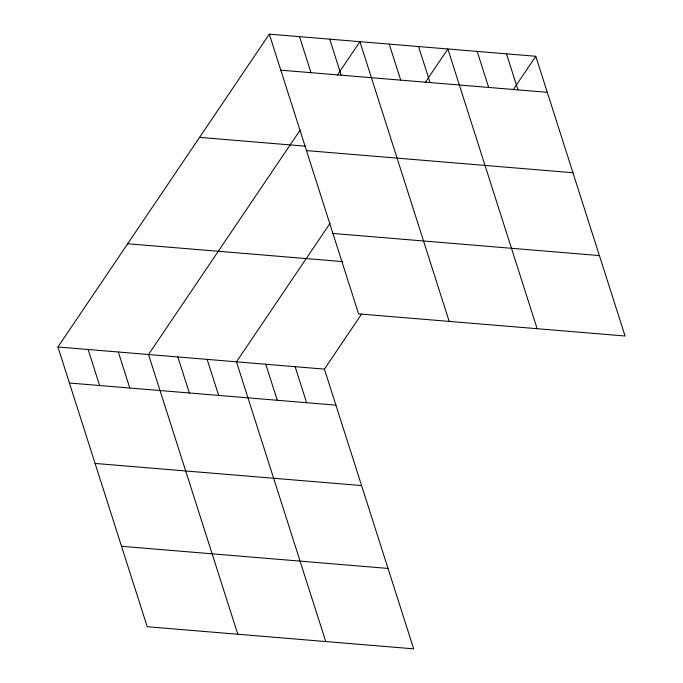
<?xml version="1.0" encoding="UTF-8"?>
<svg xmlns="http://www.w3.org/2000/svg" width="683" height="683" viewBox="0 0 683 683"><rect width="100%" height="100%" fill="white"/><g stroke="black" fill="none" stroke-linecap="round" stroke-linejoin="round"><path stroke-width="1.02" d="M361.614 314.06L324.408 369.119L413.685 648.85L147.204 626.721L57.927 346.99L269.315 34.15L535.796 56.279L625.073 336.01L358.592 313.881L269.315 34.15M300.042 130.282L148.527 354.511L237.804 634.242M337.248 75.224L359.924 41.672L449.192 321.403M329.991 223.409L236.472 361.819L325.74 641.55M425.193 82.532L447.86 48.98L537.137 328.711M513.129 89.832L535.796 56.279M280.815 70.178L547.296 92.307M199.556 137.385L305.864 146.213M306.479 150.602L572.969 172.731M332.928 233.458L599.409 255.587M127.687 243.754L342.875 261.623M57.927 346.99L324.408 369.119M69.427 383.018L335.908 405.147M95.091 463.441L361.572 485.57M121.531 546.298L388.021 568.427M506.487 53.846L517.987 89.874M477.178 51.413L488.669 87.441M418.551 46.538L430.042 82.575M389.233 44.105L400.733 80.133M329.718 39.17L341.218 75.198M299.521 36.66L311.013 72.688M295.099 366.686L306.599 402.714M265.781 364.252L277.281 400.281M207.154 359.386L218.654 395.414M177.845 356.944L189.345 392.981M118.33 352.01L129.83 388.038M88.124 349.5L99.624 385.528"/></g></svg>
